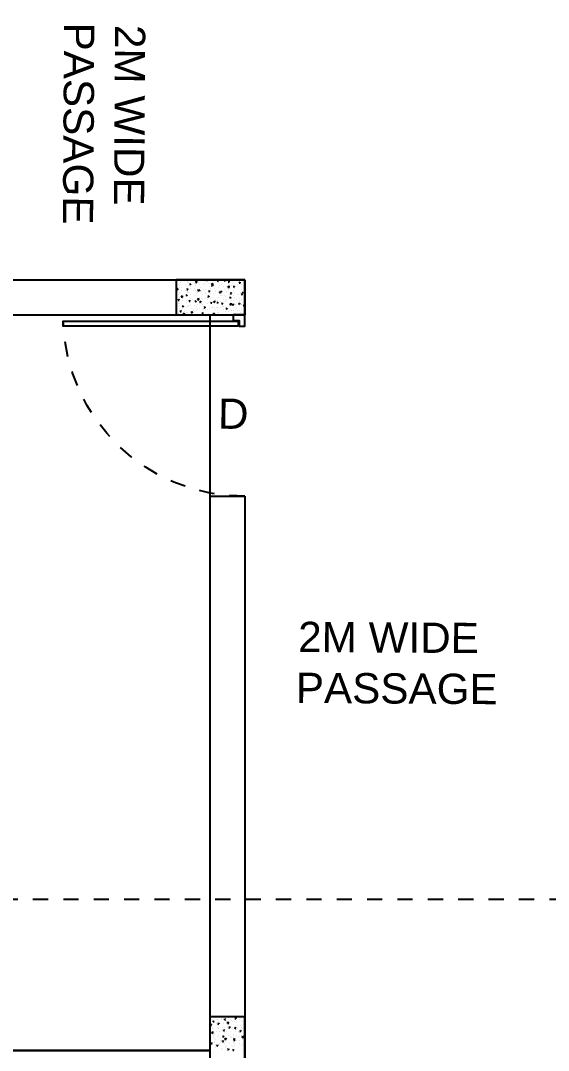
# Model space of a CAD drawing. Header units: metres. Extents: x 0 to 2048, y 111 to 219.
# Drawn here: x 1843.99 to 1847.47, y 164.8 to 171.58 of the extents above; entities that cross this region are included whole.
import ezdxf

# ---------------------------------------------------------------- set-up
doc = ezdxf.new("R2010")
doc.units = ezdxf.units.M
doc.header["$LTSCALE"] = 0.5
doc.header["$MEASUREMENT"] = 0
doc.header["$PDMODE"] = 3
for name, pattern in [('( Dashed )', [0.75, 0.5, -0.25]), ('CONTIN', [0]), ('HIDDEN2', [0.1875, 0.125, -0.0625])]:
    doc.linetypes.add(name, pattern=pattern)
doc.layers.add('BLK_1_FLR_0_REGULAR_ROOM_1', color=3, linetype='Continuous')
doc.layers.add('layout bou', color=1, linetype='Continuous', lineweight=60)
doc.layers.add('layout bou @ 1', color=1, linetype='Continuous', lineweight=60)
doc.styles.add('PATTA & SITE', font='arial.ttf', dxfattribs={"height": 1.5})
doc.styles.get("Standard").update_dxf_attribs({"font": ''})
doc.styles.get('Standard').set_extended_font_data('Arial Black')
doc.dimstyles.new('Building Arrow', dxfattribs={"dimscale": 0, "dimtxt": 1, "dimasz": 1, "dimexe": 0.18, "dimexo": 0.0625, "dimgap": 0.09, "dimtad": 0, "dimdec": 1, "dimzin": 0, "dimdsep": 46, "dimtxsty": 'Standard', "dimcen": 0.09, "dimse1": 1, "dimse2": 1, "dimclrt": 7, "dimadec": 1, "dimazin": 0, "dimtfac": 1, "dimtdec": 1, "dimtofl": 0, "dimtmove": 0, "dimatfit": 3, "dimfxl": 0, "dimtolj": 1, "dimtzin": 0, "dimarcsym": 0})

# ---------------------------------------------------------------- blocks, each defined once
blk = doc.blocks.new('*D9')
at = {"layer": 'Defpoints', "color": 0, "lineweight": -3}
for p in [(1764.1257, 208.0316), (1764.1257, 208.0316), (1929.9765, 145.7045)]:
    blk.add_point(p, dxfattribs=at)
at = {"layer": 'layout bou', "color": 0, "lineweight": -2}
for p, q in [((1765.0618, 207.6799), (1845.0867, 177.6063)), ((1929.0405, 146.0562), (1849.0155, 176.1298))]:
    blk.add_line(p, q, dxfattribs=at)
at = {"layer": 'layout bou', "color": 0, "lineweight": -3}
for points in [[(1765.1204, 207.8359), (1765.0031, 207.5239), (1764.1257, 208.0316)], [(1929.0991, 146.2122), (1928.9818, 145.9002), (1929.9765, 145.7045)]]:
    blk.add_solid(points, dxfattribs=at)
at = {"layer": 'layout bou', "color": 7, "lineweight": 15, "insert": (1847.0511, 176.868), "char_height": 1, "attachment_point": 5, "rotation": 339.40364}
blk.add_mtext('\\A1;177.2', dxfattribs=at)

msp = doc.modelspace()

# ---------------------------------------------------------------- linework, layer by layer
at = {"color": 0, "lineweight": -3}
for p, q in [((1839.90887, 169.87467), (1845.46887, 169.87467)), ((1845.46887, 169.87467), (1845.46887, 169.64467)), ((1840.13887, 169.64467), (1845.46887, 169.64467)), ((1845.23887, 168.45084), (1845.46887, 168.45084)), ((1845.23887, 168.45084), (1845.23887, 164.80467)), ((1845.46887, 168.45084), (1845.46887, 164.57467)), ((1840.13887, 164.80467), (1845.23887, 164.80467))]:
    msp.add_line(p, q, dxfattribs=at)
at = {"linetype": 'CONTIN', "lineweight": -3, "ltscale": 0.5}
for p, q in [((1845.46887, 169.87467), (1845.01887, 169.87467)), ((1845.01887, 169.87467), (1845.01887, 169.64467)), ((1845.46887, 169.64467), (1845.46887, 169.87467)), ((1845.01887, 169.64467), (1845.46887, 169.64467)), ((1845.23892, 165.02467), (1845.23892, 164.57467)), ((1845.46892, 165.02467), (1845.23892, 165.02467)), ((1845.46892, 164.57467), (1845.46892, 165.02467))]:
    msp.add_line(p, q, dxfattribs=at)
at = {"lineweight": -3}
for p, q in [((1845.21836, 169.87348), (1845.21936, 169.87467)), ((1845.21836, 169.87348), (1845.22433, 169.87295)), ((1845.22433, 169.87295), (1845.22401, 169.87467)), ((1845.29008, 169.8672), (1845.2949, 169.87295)), ((1845.29057, 169.8739), (1845.29057, 169.8739)), ((1845.29606, 169.86668), (1845.2949, 169.87294)), ((1845.33552, 169.87092), (1845.34252, 169.8736)), ((1845.34049, 169.86756), (1845.34252, 169.8736)), ((1845.34664, 169.87365), (1845.34664, 169.87365)), ((1845.01887, 169.81925), (1845.02188, 169.82283)), ((1845.01887, 169.81693), (1845.02303, 169.81656)), ((1845.02303, 169.81656), (1845.02187, 169.82283)), ((1845.02376, 169.81442), (1845.03076, 169.81711)), ((1845.02376, 169.81442), (1845.02874, 169.81106)), ((1845.02769, 169.80708), (1845.02769, 169.80708)), ((1845.02873, 169.81106), (1845.03076, 169.81711)), ((1845.03108, 169.84556), (1845.03108, 169.84556)), ((1845.03844, 169.8407), (1845.03844, 169.8407)), ((1845.04197, 169.82214), (1845.04197, 169.82214)), ((1845.04319, 169.85542), (1845.04319, 169.85542)), ((1845.04716, 169.85818), (1845.04716, 169.85818)), ((1845.05001, 169.80625), (1845.05001, 169.80625)), ((1845.05505, 169.8236), (1845.05505, 169.8236)), ((1845.07631, 169.84569), (1845.07631, 169.84569)), ((1845.08107, 169.80483), (1845.08107, 169.80483)), ((1845.08878, 169.81081), (1845.0936, 169.81655)), ((1845.08878, 169.81081), (1845.09476, 169.81029)), ((1845.0894, 169.85557), (1845.0894, 169.85557)), ((1845.09248, 169.82854), (1845.09248, 169.82854)), ((1845.09475, 169.81028), (1845.0936, 169.81655)), ((1845.0937, 169.86183), (1845.0937, 169.86183)), ((1845.10054, 169.85593), (1845.10054, 169.85593)), ((1845.10778, 169.84667), (1845.11479, 169.84936)), ((1845.10778, 169.84667), (1845.11276, 169.84332)), ((1845.11275, 169.84332), (1845.11478, 169.84936)), ((1845.11316, 169.81456), (1845.11316, 169.81456)), ((1845.11336, 169.83361), (1845.11336, 169.83361)), ((1845.1382, 169.81786), (1845.1382, 169.81786)), ((1845.13947, 169.85401), (1845.13947, 169.85401)), ((1845.14442, 169.83603), (1845.14442, 169.83603)), ((1845.14449, 169.85969), (1845.15338, 169.85831)), ((1845.1448, 169.86002), (1845.15259, 169.86813)), ((1845.14564, 169.86932), (1845.14564, 169.86932)), ((1845.14772, 169.86558), (1845.14772, 169.86558)), ((1845.15338, 169.85831), (1845.15227, 169.86781)), ((1845.15392, 169.85367), (1845.15392, 169.85367)), ((1845.16051, 169.80453), (1845.16533, 169.81028)), ((1845.1645, 169.8573), (1845.1645, 169.8573)), ((1845.16648, 169.80401), (1845.16532, 169.81028)), ((1845.16748, 169.80641), (1845.17448, 169.8091)), ((1845.16748, 169.80641), (1845.17245, 169.80305)), ((1845.17168, 169.84362), (1845.17168, 169.84362)), ((1845.17245, 169.80306), (1845.17447, 169.8091)), ((1845.17607, 169.82285), (1845.17607, 169.82285)), ((1845.19455, 169.80979), (1845.19455, 169.80979)), ((1845.19576, 169.84308), (1845.19576, 169.84308)), ((1845.20238, 169.86229), (1845.20238, 169.86229)), ((1845.20731, 169.85141), (1845.20731, 169.85141)), ((1845.20987, 169.80862), (1845.20987, 169.80862)), ((1845.23, 169.85363), (1845.23, 169.85363)), ((1845.23922, 169.83116), (1845.23922, 169.83116)), ((1845.24506, 169.81619), (1845.24506, 169.81619)), ((1845.24628, 169.84948), (1845.24628, 169.84948)), ((1845.25121, 169.84314), (1845.2601, 169.84176)), ((1845.2515, 169.83866), (1845.2585, 169.84135)), ((1845.2515, 169.83866), (1845.25647, 169.83531)), ((1845.25153, 169.84346), (1845.25931, 169.85158)), ((1845.25647, 169.83531), (1845.25849, 169.84135)), ((1845.2601, 169.84176), (1845.259, 169.85126)), ((1845.26069, 169.84916), (1845.26069, 169.84916)), ((1845.26426, 169.83446), (1845.26426, 169.83446)), ((1845.26553, 169.8706), (1845.26553, 169.8706)), ((1845.26819, 169.81864), (1845.26819, 169.81864)), ((1845.28832, 169.86364), (1845.28832, 169.86364)), ((1845.29008, 169.8672), (1845.29606, 169.86668)), ((1845.297, 169.82369), (1845.297, 169.82369)), ((1845.29821, 169.85698), (1845.29821, 169.85698)), ((1845.30213, 169.83944), (1845.30213, 169.83944)), ((1845.31407, 169.8469), (1845.31407, 169.8469)), ((1845.32651, 169.82865), (1845.32651, 169.82865)), ((1845.33552, 169.87092), (1845.34049, 169.86756)), ((1845.33898, 169.80832), (1845.33898, 169.80832)), ((1845.34834, 169.83073), (1845.34834, 169.83073)), ((1845.34956, 169.86402), (1845.34956, 169.86402)), ((1845.35794, 169.82658), (1845.36683, 169.8252)), ((1845.35825, 169.82691), (1845.36604, 169.83503)), ((1845.36181, 169.86093), (1845.36663, 169.86667)), ((1845.36181, 169.86093), (1845.36779, 169.8604)), ((1845.36401, 169.81161), (1845.36401, 169.81161)), ((1845.36529, 169.84776), (1845.36529, 169.84776)), ((1845.36682, 169.82521), (1845.36572, 169.83471)), ((1845.36778, 169.8604), (1845.36663, 169.86667)), ((1845.36745, 169.84465), (1845.36745, 169.84465)), ((1845.38483, 169.83866), (1845.38483, 169.83866)), ((1845.39032, 169.85105), (1845.39032, 169.85105)), ((1845.39521, 169.83065), (1845.40221, 169.83334)), ((1845.39521, 169.83065), (1845.40018, 169.8273)), ((1845.39885, 169.83713), (1845.39885, 169.83713)), ((1845.40007, 169.87042), (1845.40007, 169.87042)), ((1845.40018, 169.8273), (1845.40221, 169.83334)), ((1845.40189, 169.8166), (1845.40189, 169.8166)), ((1845.42083, 169.84239), (1845.42083, 169.84239)), ((1845.42819, 169.85604), (1845.42819, 169.85604)), ((1845.43353, 169.85465), (1845.43951, 169.85413)), ((1845.43354, 169.85465), (1845.43836, 169.8604)), ((1845.43951, 169.85413), (1845.43835, 169.86039)), ((1845.44315, 169.84867), (1845.44315, 169.84867)), ((1845.44958, 169.81134), (1845.44958, 169.81134)), ((1845.45079, 169.84463), (1845.45079, 169.84463)), ((1845.46466, 169.81003), (1845.46887, 169.80938)), ((1845.46497, 169.81036), (1845.46887, 169.81442)), ((1845.46504, 169.82491), (1845.46504, 169.82491)), ((1845.0237, 169.76681), (1845.0237, 169.76681)), ((1845.03093, 169.74186), (1845.03575, 169.74761)), ((1845.03093, 169.74187), (1845.03691, 169.74134)), ((1845.03492, 169.77859), (1845.03492, 169.77859)), ((1845.0369, 169.74134), (1845.03575, 169.74761)), ((1845.03954, 169.75556), (1845.03954, 169.75556)), ((1845.04076, 169.78885), (1845.04076, 169.78885)), ((1845.04877, 169.79365), (1845.04877, 169.79365)), ((1845.05102, 169.76228), (1845.05991, 169.7609)), ((1845.05133, 169.7626), (1845.05912, 169.77072)), ((1845.05991, 169.7609), (1845.0588, 169.7704)), ((1845.06117, 169.754), (1845.06117, 169.754)), ((1845.08345, 169.77416), (1845.09045, 169.77684)), ((1845.08345, 169.77416), (1845.08843, 169.7708)), ((1845.08558, 169.73898), (1845.08558, 169.73898)), ((1845.08686, 169.77512), (1845.08686, 169.77512)), ((1845.08842, 169.7708), (1845.09045, 169.77685)), ((1845.09005, 169.76196), (1845.09005, 169.76196)), ((1845.09127, 169.79525), (1845.09127, 169.79525)), ((1845.09324, 169.7886), (1845.09324, 169.7886)), ((1845.10215, 169.79139), (1845.10215, 169.79139)), ((1845.10266, 169.73559), (1845.10748, 169.74134)), ((1845.10863, 169.73506), (1845.10747, 169.74133)), ((1845.11189, 169.77842), (1845.11189, 169.77842)), ((1845.11455, 169.75174), (1845.11455, 169.75174)), ((1845.12346, 169.74396), (1845.12346, 169.74396)), ((1845.13445, 169.80257), (1845.13445, 169.80257)), ((1845.14199, 169.76946), (1845.14199, 169.76946)), ((1845.14321, 169.80275), (1845.14321, 169.80275)), ((1845.14743, 169.73895), (1845.14743, 169.73895)), ((1845.14976, 169.7834), (1845.14976, 169.7834)), ((1845.15156, 169.79861), (1845.15156, 169.79861)), ((1845.15553, 169.78914), (1845.15553, 169.78914)), ((1845.15775, 169.74572), (1845.16664, 169.74434)), ((1845.15806, 169.74605), (1845.16585, 169.75417)), ((1845.16051, 169.80453), (1845.16648, 169.80401)), ((1845.16663, 169.74435), (1845.16553, 169.75385)), ((1845.16794, 169.74948), (1845.16794, 169.74948)), ((1845.18661, 169.75228), (1845.18661, 169.75228)), ((1845.18783, 169.80031), (1845.18783, 169.80031)), ((1845.19212, 169.74321), (1845.19212, 169.74321)), ((1845.19333, 169.7765), (1845.19333, 169.7765)), ((1845.20575, 169.74896), (1845.20575, 169.74896)), ((1845.20892, 169.78688), (1845.20892, 169.78688)), ((1845.21164, 169.75557), (1845.21164, 169.75557)), ((1845.21292, 169.79172), (1845.21292, 169.79172)), ((1845.22132, 169.74723), (1845.22132, 169.74723)), ((1845.22717, 169.76615), (1845.23417, 169.76884)), ((1845.22717, 169.76615), (1845.23214, 169.76279)), ((1845.23214, 169.76279), (1845.23416, 169.76884)), ((1845.23223, 169.79826), (1845.23705, 169.804)), ((1845.23223, 169.79826), (1845.23821, 169.79774)), ((1845.2382, 169.79773), (1845.23705, 169.804)), ((1845.23795, 169.79502), (1845.23795, 169.79502)), ((1845.24121, 169.79806), (1845.24121, 169.79806)), ((1845.24263, 169.74961), (1845.24263, 169.74961)), ((1845.24384, 169.7829), (1845.24384, 169.7829)), ((1845.24952, 169.76056), (1845.24952, 169.76056)), ((1845.2623, 169.78463), (1845.2623, 169.78463)), ((1845.26406, 169.75897), (1845.26406, 169.75897)), ((1845.26478, 169.7295), (1845.27257, 169.73762)), ((1845.27336, 169.7278), (1845.27225, 169.73729)), ((1845.2747, 169.74497), (1845.2747, 169.74497)), ((1845.27582, 169.8), (1845.27582, 169.8)), ((1845.28803, 169.73701), (1845.28803, 169.73701)), ((1845.29457, 169.75711), (1845.29457, 169.75711)), ((1845.2946, 169.7958), (1845.2946, 169.7958)), ((1845.29578, 169.7904), (1845.29578, 169.7904)), ((1845.30396, 169.79198), (1845.30878, 169.79773)), ((1845.30396, 169.79198), (1845.30994, 169.79146)), ((1845.30993, 169.79146), (1845.30877, 169.79773)), ((1845.31119, 169.7984), (1845.31819, 169.80109)), ((1845.31119, 169.7984), (1845.31616, 169.79505)), ((1845.31267, 169.76887), (1845.31267, 169.76887)), ((1845.31568, 169.78237), (1845.31568, 169.78237)), ((1845.31616, 169.79505), (1845.31819, 169.80109)), ((1845.32238, 169.76898), (1845.32238, 169.76898)), ((1845.32808, 169.74272), (1845.32808, 169.74272)), ((1845.33771, 169.77217), (1845.33771, 169.77217)), ((1845.34591, 169.76415), (1845.34591, 169.76415)), ((1845.34634, 169.74702), (1845.34634, 169.74702)), ((1845.34713, 169.79744), (1845.34713, 169.79744)), ((1845.34798, 169.79355), (1845.34798, 169.79355)), ((1845.34927, 169.73772), (1845.34927, 169.73772)), ((1845.36906, 169.78012), (1845.36906, 169.78012)), ((1845.37088, 169.75814), (1845.37788, 169.76083)), ((1845.37088, 169.75814), (1845.37585, 169.75478)), ((1845.37558, 169.77716), (1845.37558, 169.77716)), ((1845.37568, 169.78571), (1845.38051, 169.79145)), ((1845.37568, 169.78571), (1845.38166, 169.78519)), ((1845.37585, 169.75479), (1845.37788, 169.76083)), ((1845.38166, 169.78518), (1845.3805, 169.79145)), ((1845.3807, 169.77899), (1845.3807, 169.77899)), ((1845.38147, 169.74046), (1845.38147, 169.74046)), ((1845.3952, 169.73726), (1845.3952, 169.73726)), ((1845.39642, 169.77055), (1845.39642, 169.77055)), ((1845.39764, 169.80384), (1845.39764, 169.80384)), ((1845.40136, 169.79129), (1845.40136, 169.79129)), ((1845.40466, 169.75703), (1845.40466, 169.75703)), ((1845.41243, 169.74603), (1845.41243, 169.74603)), ((1845.42245, 169.77786), (1845.42245, 169.77786)), ((1845.43485, 169.73821), (1845.43485, 169.73821)), ((1845.43746, 169.74933), (1845.43746, 169.74933)), ((1845.43874, 169.78547), (1845.43874, 169.78547)), ((1845.43902, 169.789), (1845.43902, 169.789)), ((1845.44714, 169.74476), (1845.44714, 169.74476)), ((1845.44741, 169.77943), (1845.45223, 169.78518)), ((1845.44741, 169.77943), (1845.45339, 169.77891)), ((1845.44836, 169.77805), (1845.44836, 169.77805)), ((1845.45338, 169.77891), (1845.45223, 169.78518)), ((1845.45474, 169.78904), (1845.45474, 169.78904)), ((1845.4549, 169.79039), (1845.4619, 169.79308)), ((1845.4549, 169.79039), (1845.45988, 169.78704)), ((1845.45987, 169.78704), (1845.4619, 169.79308)), ((1845.46298, 169.76704), (1845.46298, 169.76704)), ((1845.46377, 169.78877), (1845.46377, 169.78877)), ((1845.03079, 169.71893), (1845.03079, 169.71893)), ((1845.03424, 169.69624), (1845.03424, 169.69624)), ((1845.03711, 169.68898), (1845.03711, 169.68898)), ((1845.03832, 169.72227), (1845.03832, 169.72227)), ((1845.0417, 169.7029), (1845.0417, 169.7029)), ((1845.0448, 169.66665), (1845.04963, 169.67239)), ((1845.05078, 169.66612), (1845.04962, 169.67239)), ((1845.05475, 169.69697), (1845.05475, 169.69697)), ((1845.05912, 169.70164), (1845.06612, 169.70433)), ((1845.05912, 169.70164), (1845.0641, 169.69829)), ((1845.05928, 169.69954), (1845.05928, 169.69954)), ((1845.06055, 169.73568), (1845.06055, 169.73568)), ((1845.06278, 169.68946), (1845.06278, 169.68946)), ((1845.06409, 169.69829), (1845.06612, 169.70433)), ((1845.08762, 169.69538), (1845.08762, 169.69538)), ((1845.08883, 169.72867), (1845.08883, 169.72867)), ((1845.08911, 169.72894), (1845.08911, 169.72894)), ((1845.09508, 169.70064), (1845.09508, 169.70064)), ((1845.09715, 169.70452), (1845.09715, 169.70452)), ((1845.10266, 169.73559), (1845.10863, 169.73507)), ((1845.11307, 169.70698), (1845.11307, 169.70698)), ((1845.11617, 169.68721), (1845.11617, 169.68721)), ((1845.134, 169.6734), (1845.134, 169.6734)), ((1845.13834, 169.66959), (1845.13834, 169.66959)), ((1845.13956, 169.70288), (1845.13956, 169.70288)), ((1845.14077, 169.73617), (1845.14077, 169.73617)), ((1845.14314, 169.73389), (1845.15015, 169.73658)), ((1845.14314, 169.7339), (1845.14812, 169.73054)), ((1845.14811, 169.73054), (1845.15014, 169.73658)), ((1845.14846, 169.69838), (1845.14846, 169.69838)), ((1845.15126, 169.67199), (1845.15126, 169.67199)), ((1845.15903, 169.67669), (1845.15903, 169.67669)), ((1845.1603, 169.71284), (1845.1603, 169.71284)), ((1845.16955, 169.68495), (1845.16955, 169.68495)), ((1845.17139, 169.71699), (1845.17139, 169.71699)), ((1845.17438, 169.72931), (1845.1792, 169.73506)), ((1845.17438, 169.72931), (1845.18036, 169.72879)), ((1845.18035, 169.72879), (1845.1792, 169.73506)), ((1845.18534, 169.71613), (1845.18534, 169.71613)), ((1845.18968, 169.67663), (1845.18968, 169.67663)), ((1845.1909, 169.70992), (1845.1909, 169.70992)), ((1845.1969, 169.68168), (1845.1969, 169.68168)), ((1845.20185, 169.69613), (1845.20185, 169.69613)), ((1845.20283, 169.69363), (1845.20984, 169.69632)), ((1845.20283, 169.69363), (1845.20781, 169.69028)), ((1845.2078, 169.69028), (1845.20983, 169.69632)), ((1845.20958, 169.682), (1845.20958, 169.682)), ((1845.22293, 169.6827), (1845.22293, 169.6827)), ((1845.22321, 169.72112), (1845.22321, 169.72112)), ((1845.22971, 169.727), (1845.22971, 169.727)), ((1845.2402, 169.68303), (1845.2402, 169.68303)), ((1845.24141, 169.71632), (1845.24141, 169.71632)), ((1845.24611, 169.72304), (1845.25093, 169.72878)), ((1845.24611, 169.72304), (1845.25208, 169.72252)), ((1845.25208, 169.72251), (1845.25092, 169.72878)), ((1845.25523, 169.69387), (1845.25523, 169.69387)), ((1845.26006, 169.68999), (1845.26006, 169.68999)), ((1845.26447, 169.72917), (1845.27336, 169.72779)), ((1845.2679, 169.69201), (1845.2679, 169.69201)), ((1845.27631, 169.68044), (1845.27631, 169.68044)), ((1845.28509, 169.69329), (1845.28509, 169.69329)), ((1845.28637, 169.72943), (1845.28637, 169.72943)), ((1845.28686, 169.72589), (1845.29386, 169.72857)), ((1845.28686, 169.72589), (1845.29183, 169.72253)), ((1845.29183, 169.72253), (1845.29385, 169.72857)), ((1845.29213, 169.69053), (1845.29213, 169.69053)), ((1845.29335, 169.72382), (1845.29335, 169.72382)), ((1845.30861, 169.69162), (1845.30861, 169.69162)), ((1845.3114, 169.73273), (1845.3114, 169.73273)), ((1845.31783, 169.71676), (1845.32265, 169.72251)), ((1845.31783, 169.71676), (1845.32381, 169.71624)), ((1845.32381, 169.71624), (1845.32265, 169.72251)), ((1845.32297, 169.69827), (1845.32297, 169.69827)), ((1845.32622, 169.70202), (1845.32622, 169.70202)), ((1845.3297, 169.67819), (1845.3297, 169.67819)), ((1845.34348, 169.69757), (1845.34348, 169.69757)), ((1845.34469, 169.73086), (1845.34469, 169.73086)), ((1845.34655, 169.68562), (1845.35355, 169.68831)), ((1845.34655, 169.68562), (1845.35152, 169.68227)), ((1845.35152, 169.68227), (1845.35354, 169.68831)), ((1845.36199, 169.68936), (1845.36199, 169.68936)), ((1845.37119, 169.71262), (1845.38009, 169.71124)), ((1845.37151, 169.71295), (1845.3793, 169.72107)), ((1845.38008, 169.71125), (1845.37898, 169.72074)), ((1845.38308, 169.67593), (1845.38308, 169.67593)), ((1845.38454, 169.71203), (1845.38454, 169.71203)), ((1845.38485, 169.67044), (1845.38485, 169.67044)), ((1845.38612, 169.70659), (1845.38612, 169.70659)), ((1845.38956, 169.71049), (1845.39438, 169.71623)), ((1845.38956, 169.71049), (1845.39554, 169.70997)), ((1845.39277, 169.67068), (1845.39277, 169.67068)), ((1845.39399, 169.70397), (1845.39399, 169.70397)), ((1845.39553, 169.70996), (1845.39438, 169.71623)), ((1845.41116, 169.70988), (1845.41116, 169.70988)), ((1845.41537, 169.68711), (1845.41537, 169.68711)), ((1845.42272, 169.67543), (1845.42272, 169.67543)), ((1845.43057, 169.71788), (1845.43757, 169.72057)), ((1845.43057, 169.71788), (1845.43554, 169.71452)), ((1845.43554, 169.71452), (1845.43757, 169.72057)), ((1845.43646, 169.67367), (1845.43646, 169.67367)), ((1845.44285, 169.72204), (1845.44285, 169.72204)), ((1845.44471, 169.67818), (1845.44471, 169.67818)), ((1845.44593, 169.71147), (1845.44593, 169.71147)), ((1845.44903, 169.71487), (1845.44903, 169.71487)), ((1845.46129, 169.70421), (1845.46611, 169.70996)), ((1845.46129, 169.70421), (1845.46726, 169.70369)), ((1845.46726, 169.70369), (1845.4661, 169.70996)), ((1845.46876, 169.68485), (1845.46876, 169.68485)), ((1845.0218, 169.65206), (1845.0218, 169.65206)), ((1845.03297, 169.6601), (1845.03297, 169.6601)), ((1845.03462, 169.65196), (1845.03462, 169.65196)), ((1845.03589, 169.65569), (1845.03589, 169.65569)), ((1845.0448, 169.66665), (1845.05078, 169.66612)), ((1845.06428, 169.64831), (1845.07317, 169.64693)), ((1845.06459, 169.64864), (1845.07238, 169.65676)), ((1845.07084, 169.66508), (1845.07084, 169.66508)), ((1845.07317, 169.64694), (1845.07206, 169.65644)), ((1845.07519, 169.64981), (1845.07519, 169.64981)), ((1845.0864, 169.66209), (1845.0864, 169.66209)), ((1845.09294, 169.66197), (1845.09294, 169.66197)), ((1845.11653, 169.66037), (1845.12135, 169.66612)), ((1845.11653, 169.66037), (1845.12251, 169.65985)), ((1845.11881, 169.66138), (1845.12581, 169.66407)), ((1845.11881, 169.66138), (1845.12379, 169.65802)), ((1845.1225, 169.65984), (1845.12135, 169.66611)), ((1845.12378, 169.65803), (1845.12581, 169.66407)), ((1845.12857, 169.64755), (1845.12857, 169.64755)), ((1845.18195, 169.6453), (1845.18195, 169.6453)), ((1845.18826, 169.6541), (1845.19308, 169.65984)), ((1845.18826, 169.6541), (1845.19423, 169.65357)), ((1845.19423, 169.65357), (1845.19307, 169.65984)), ((1845.23375, 169.65055), (1845.23375, 169.65055)), ((1845.23898, 169.64974), (1845.23898, 169.64974)), ((1845.25879, 169.65385), (1845.25879, 169.65385)), ((1845.25998, 169.64782), (1845.2648, 169.65357)), ((1845.25998, 169.64782), (1845.26596, 169.6473)), ((1845.26253, 169.65337), (1845.26953, 169.65606)), ((1845.26253, 169.65337), (1845.2675, 169.65002)), ((1845.26595, 169.64729), (1845.2648, 169.65356)), ((1845.26749, 169.65002), (1845.26952, 169.65606)), ((1845.29092, 169.65724), (1845.29092, 169.65724)), ((1845.29666, 169.65883), (1845.29666, 169.65883)), ((1845.33433, 169.64467), (1845.33653, 169.64729)), ((1845.33701, 169.64467), (1845.33652, 169.64729)), ((1845.34226, 169.66428), (1845.34226, 169.66428)), ((1845.35981, 169.66715), (1845.35981, 169.66715)), ((1845.38041, 169.65236), (1845.38041, 169.65236)), ((1845.40624, 169.64536), (1845.41324, 169.64805)), ((1845.40624, 169.64536), (1845.40726, 169.64467)), ((1845.4121, 169.64467), (1845.41324, 169.64805)), ((1845.43873, 169.66237), (1845.43873, 169.66237)), ((1845.4435, 169.64489), (1845.4435, 169.64489)), ((1845.24621, 165.00892), (1845.24621, 165.00892)), ((1845.24631, 165.02174), (1845.24631, 165.02174)), ((1845.24993, 165.00765), (1845.24993, 165.00765)), ((1845.25434, 165.01057), (1845.25434, 165.01057)), ((1845.26036, 164.99276), (1845.26663, 164.99392)), ((1845.26089, 164.99874), (1845.26037, 164.99276)), ((1845.26089, 164.99874), (1845.26663, 164.99392)), ((1845.28322, 165.00643), (1845.28322, 165.00643)), ((1845.29048, 165.0093), (1845.29048, 165.0093)), ((1845.29714, 165.00184), (1845.29714, 165.00184)), ((1845.31317, 165.01275), (1845.31317, 165.01275)), ((1845.31651, 165.00522), (1845.31651, 165.00522)), ((1845.33558, 165.00664), (1845.34185, 165.0078)), ((1845.33611, 165.01261), (1845.33559, 165.00663)), ((1845.33611, 165.01261), (1845.34185, 165.00779)), ((1845.3498, 165.004), (1845.3498, 165.004)), ((1845.36105, 165.01984), (1845.36105, 165.01984)), ((1845.37284, 165.00862), (1845.37284, 165.00862)), ((1845.38309, 165.00278), (1845.38309, 165.00278)), ((1845.38789, 164.99477), (1845.38789, 164.99477)), ((1845.40132, 165.01586), (1845.40132, 165.01586)), ((1845.40866, 165.01978), (1845.40531, 165.0148)), ((1845.40531, 165.01481), (1845.41135, 165.01278)), ((1845.40866, 165.01978), (1845.41135, 165.01278)), ((1845.41117, 165.02467), (1845.4108, 165.02051)), ((1845.4108, 165.02051), (1845.41707, 165.02167)), ((1845.41349, 165.02467), (1845.41707, 165.02167)), ((1845.41638, 165.00157), (1845.41638, 165.00157)), ((1845.43495, 165.0051), (1845.43495, 165.0051)), ((1845.4398, 165.01246), (1845.4398, 165.01246)), ((1845.44967, 165.00035), (1845.44967, 165.00035)), ((1845.45242, 164.99638), (1845.45242, 164.99638)), ((1845.24256, 164.97926), (1845.24118, 164.97037)), ((1845.24118, 164.97037), (1845.25068, 164.97148)), ((1845.24288, 164.97895), (1845.251, 164.97116)), ((1845.24405, 164.96835), (1845.24405, 164.96835)), ((1845.25461, 164.92701), (1845.25409, 164.92103)), ((1845.25461, 164.92701), (1845.26036, 164.92219)), ((1845.25622, 164.9506), (1845.25622, 164.9506)), ((1845.25633, 164.95714), (1845.25633, 164.95714)), ((1845.25932, 164.9727), (1845.25932, 164.9727)), ((1845.28145, 164.92737), (1845.28145, 164.92737)), ((1845.28371, 164.98076), (1845.28371, 164.98076)), ((1845.28962, 164.95592), (1845.28962, 164.95592)), ((1845.29121, 164.98879), (1845.29121, 164.98879)), ((1845.29589, 164.98442), (1845.29253, 164.97944)), ((1845.29253, 164.97945), (1845.29857, 164.97742)), ((1845.29378, 164.98427), (1845.29378, 164.98427)), ((1845.29488, 164.94846), (1845.29488, 164.94846)), ((1845.29589, 164.98442), (1845.29857, 164.97742)), ((1845.29877, 164.94639), (1845.29877, 164.94639)), ((1845.30122, 164.93047), (1845.30122, 164.93047)), ((1845.32291, 164.95471), (1845.32291, 164.95471)), ((1845.32318, 164.95443), (1845.32318, 164.95443)), ((1845.32983, 164.94089), (1845.32931, 164.93491)), ((1845.32931, 164.93491), (1845.33558, 164.93607)), ((1845.32983, 164.94089), (1845.33558, 164.93606)), ((1845.32993, 164.98299), (1845.32993, 164.98299)), ((1845.33322, 164.95796), (1845.33322, 164.95796)), ((1845.34598, 164.92899), (1845.34598, 164.92899)), ((1845.34824, 164.98237), (1845.34824, 164.98237)), ((1845.35652, 164.99252), (1845.35514, 164.98363)), ((1845.35515, 164.98363), (1845.36464, 164.98474)), ((1845.3562, 164.95349), (1845.3562, 164.95349)), ((1845.35685, 164.99221), (1845.36497, 164.98442)), ((1845.3684, 164.96009), (1845.36505, 164.95511)), ((1845.36505, 164.95512), (1845.37109, 164.95309)), ((1845.3684, 164.96009), (1845.37109, 164.95309)), ((1845.36937, 164.95669), (1845.36937, 164.95669)), ((1845.37266, 164.93165), (1845.37266, 164.93165)), ((1845.38285, 164.9503), (1845.38285, 164.9503)), ((1845.38564, 164.94139), (1845.38564, 164.94139)), ((1845.38949, 164.95227), (1845.38949, 164.95227)), ((1845.39907, 164.96247), (1845.39907, 164.96247)), ((1845.40049, 164.99353), (1845.40049, 164.99353)), ((1845.40505, 164.95476), (1845.40453, 164.94878)), ((1845.40453, 164.94879), (1845.41079, 164.94994)), ((1845.40505, 164.95476), (1845.4108, 164.94994)), ((1845.40881, 164.93038), (1845.40881, 164.93038)), ((1845.41784, 164.98849), (1845.41784, 164.98849)), ((1845.42278, 164.95106), (1845.42278, 164.95106)), ((1845.42785, 164.93018), (1845.42785, 164.93018)), ((1845.44092, 164.93576), (1845.43756, 164.93078)), ((1845.43756, 164.93079), (1845.4436, 164.92876)), ((1845.43993, 164.96723), (1845.43993, 164.96723)), ((1845.44092, 164.93576), (1845.4436, 164.92875)), ((1845.44981, 164.95414), (1845.44981, 164.95414)), ((1845.45017, 164.943), (1845.45017, 164.943)), ((1845.45607, 164.94984), (1845.45607, 164.94984)), ((1845.23954, 164.86159), (1845.23954, 164.86159)), ((1845.2418, 164.91497), (1845.2418, 164.91497)), ((1845.25562, 164.92473), (1845.25227, 164.91975)), ((1845.25227, 164.91976), (1845.25831, 164.91773)), ((1845.25409, 164.92104), (1845.26036, 164.92219)), ((1845.25562, 164.92473), (1845.25831, 164.91773)), ((1845.26383, 164.9052), (1845.26383, 164.9052)), ((1845.26623, 164.89228), (1845.26623, 164.89228)), ((1845.26764, 164.90954), (1845.26764, 164.90954)), ((1845.27093, 164.88451), (1845.27093, 164.88451)), ((1845.2792, 164.87399), (1845.2792, 164.87399)), ((1845.29263, 164.89508), (1845.29263, 164.89508)), ((1845.29712, 164.90398), (1845.29712, 164.90398)), ((1845.30708, 164.88324), (1845.30708, 164.88324)), ((1845.31123, 164.87215), (1845.31123, 164.87215)), ((1845.32303, 164.86319), (1845.3293, 164.86434)), ((1845.32356, 164.86916), (1845.32304, 164.86318)), ((1845.32356, 164.86916), (1845.3293, 164.86434)), ((1845.32814, 164.9004), (1845.32478, 164.89542)), ((1845.32478, 164.89543), (1845.33083, 164.8934)), ((1845.32814, 164.9004), (1845.33083, 164.89339)), ((1845.33041, 164.90277), (1845.33041, 164.90277)), ((1845.33319, 164.89611), (1845.33319, 164.89611)), ((1845.33821, 164.92009), (1845.33821, 164.92009)), ((1845.33997, 164.8858), (1845.33859, 164.8769)), ((1845.33859, 164.87691), (1845.34809, 164.87801)), ((1845.3403, 164.88548), (1845.34841, 164.87769)), ((1845.34373, 164.8756), (1845.34373, 164.8756)), ((1845.3637, 164.90155), (1845.3637, 164.90155)), ((1845.37765, 164.89378), (1845.37765, 164.89378)), ((1845.38338, 164.88801), (1845.38338, 164.88801)), ((1845.39286, 164.89198), (1845.39286, 164.89198)), ((1845.39681, 164.90909), (1845.39681, 164.90909)), ((1845.39699, 164.90034), (1845.39699, 164.90034)), ((1845.40065, 164.87607), (1845.3973, 164.87109)), ((1845.3973, 164.8711), (1845.40334, 164.86907)), ((1845.39878, 164.88303), (1845.39825, 164.87706)), ((1845.39825, 164.87706), (1845.40452, 164.87822)), ((1845.39878, 164.88303), (1845.40452, 164.87821)), ((1845.40065, 164.87607), (1845.40334, 164.86906)), ((1845.4121, 164.90534), (1845.4121, 164.90534)), ((1845.41709, 164.86747), (1845.41709, 164.86747)), ((1845.43028, 164.89912), (1845.43028, 164.89912)), ((1845.43786, 164.87186), (1845.43786, 164.87186)), ((1845.44791, 164.88962), (1845.44791, 164.88962)), ((1845.44825, 164.90407), (1845.44825, 164.90407)), ((1845.45154, 164.87904), (1845.45154, 164.87904)), ((1845.45393, 164.89905), (1845.45255, 164.89016)), ((1845.45256, 164.89016), (1845.46205, 164.89127)), ((1845.45426, 164.89874), (1845.46238, 164.89095)), ((1845.45982, 164.89582), (1845.45982, 164.89582)), ((1845.46357, 164.8979), (1845.46357, 164.8979)), ((1845.24479, 164.80979), (1845.24479, 164.80979)), ((1845.24781, 164.84931), (1845.25408, 164.85047)), ((1845.24834, 164.85528), (1845.24782, 164.84931)), ((1845.24834, 164.85528), (1845.25408, 164.85046)), ((1845.27087, 164.85386), (1845.27087, 164.85386)), ((1845.27592, 164.84664), (1845.27592, 164.84664)), ((1845.27624, 164.83396), (1845.27624, 164.83396)), ((1845.27694, 164.82061), (1845.27694, 164.82061)), ((1845.28788, 164.84071), (1845.28452, 164.83573)), ((1845.28452, 164.83574), (1845.29057, 164.83371)), ((1845.28788, 164.84071), (1845.29056, 164.8337)), ((1845.29037, 164.84169), (1845.29037, 164.84169)), ((1845.30416, 164.85264), (1845.30416, 164.85264)), ((1845.31038, 164.8582), (1845.31038, 164.8582)), ((1845.31536, 164.82033), (1845.31536, 164.82033)), ((1845.32125, 164.81383), (1845.32125, 164.81383)), ((1845.33745, 164.85142), (1845.33745, 164.85142)), ((1845.34147, 164.82222), (1845.34147, 164.82222)), ((1845.3432, 164.83779), (1845.3432, 164.83779)), ((1845.34652, 164.85693), (1845.34652, 164.85693)), ((1845.34982, 164.8319), (1845.34982, 164.8319)), ((1845.36039, 164.81637), (1845.35704, 164.8114)), ((1845.35704, 164.8114), (1845.36308, 164.80938)), ((1845.36039, 164.81637), (1845.36308, 164.80937)), ((1845.37074, 164.85021), (1845.37074, 164.85021)), ((1845.38113, 164.83462), (1845.38113, 164.83462)), ((1845.38596, 164.83062), (1845.38596, 164.83062)), ((1845.38926, 164.80559), (1845.38926, 164.80559)), ((1845.3925, 164.81131), (1845.39198, 164.80533)), ((1845.39198, 164.80534), (1845.39824, 164.80649)), ((1845.3925, 164.81131), (1845.39825, 164.80649)), ((1845.39456, 164.85571), (1845.39456, 164.85571)), ((1845.40287, 164.83367), (1845.40287, 164.83367)), ((1845.40403, 164.84899), (1845.40403, 164.84899)), ((1845.43732, 164.84778), (1845.43732, 164.84778)), ((1845.44566, 164.83624), (1845.44566, 164.83624)), ((1845.44787, 164.81354), (1845.44787, 164.81354)), ((1845.45653, 164.84116), (1845.45653, 164.84116)), ((1845.46772, 164.82518), (1845.4672, 164.81921)), ((1845.4672, 164.81921), (1845.46892, 164.81953)), ((1845.46772, 164.82518), (1845.46892, 164.82418))]:
    msp.add_line(p, q, dxfattribs=at)
at = {"color": 8, "linetype": '( Dashed )', "lineweight": -3, "ltscale": 0.0015}
msp.add_line((1819.475, 165.79899), (1856.7741, 165.79899), dxfattribs=at)
at = {"lineweight": -3, "extrusion": (2.604e-13, -3.301e-13, -1), "elevation": 0}
for points in [[(-1845.42656, 169.60236), (-1845.42656, 169.57001), (-1844.27426, 169.57001), (-1844.27426, 169.60236)], [(-1845.43154, 169.57001), (-1845.46887, 169.57001), (-1845.46887, 169.64467), (-1845.39421, 169.64467), (-1845.39421, 169.60734), (-1845.43154, 169.60734)]]:
    msp.add_lwpolyline(points, close=True, dxfattribs=at)
at = {"linetype": 'HIDDEN2', "lineweight": -3, "extrusion": (2.604e-13, -3.301e-13, -1)}
msp.add_arc((-1845.46251, 169.63966), 1.18883, 269.693399, 358.202395, dxfattribs=at)
at = {"layer": 'BLK_1_FLR_0_REGULAR_ROOM_1', "color": 3, "lineweight": -3, "ltscale": 3}
msp.add_lwpolyline([(1845.23887, 164.80467), (1840.13887, 164.80467), (1840.13887, 169.64467), (1845.23887, 169.64467)], close=True, dxfattribs=at)

# ---------------------------------------------------------------- texts
at = {"lineweight": -3, "style": 'PATTA & SITE'}
for s, height, rotation, p in [('PASSAGE', 0.199101, 269.619539, (1844.28039, 171.56853)), ('2M WIDE', 0.199101, 269.619539, (1844.61553, 171.55299)), ('D', 0.1991, 359.619539, (1845.29297, 168.89495, 0)), ('2M WIDE', 0.199101, 359.619539, (1845.82055, 167.42626)), ('PASSAGE', 0.199101, 359.619539, (1845.80502, 167.09113))]:
    msp.add_text(s, height=height, rotation=rotation, dxfattribs=at).set_placement(p)

# ---------------------------------------------------------------- dimensions: what is measured, and where the dimension line sits
at = {"layer": 'layout bou @ 1', "color": 8, "lineweight": 15}
dim = msp.add_aligned_dim(p1=(1929.97654, 145.70445), p2=(1764.12569, 208.03165), distance=0, dimstyle='Building Arrow', override={"dimscale": 1, "dimtix": 0, "dimtofl": 0, "dimtmove": 0, "dimatfit": 3}, dxfattribs=at)
dim.commit()
dim.dimension.update_dxf_attribs({"geometry": '*D9', "text_midpoint": (1847.05112, 176.86805)})

doc.saveas('drawing.dxf')
